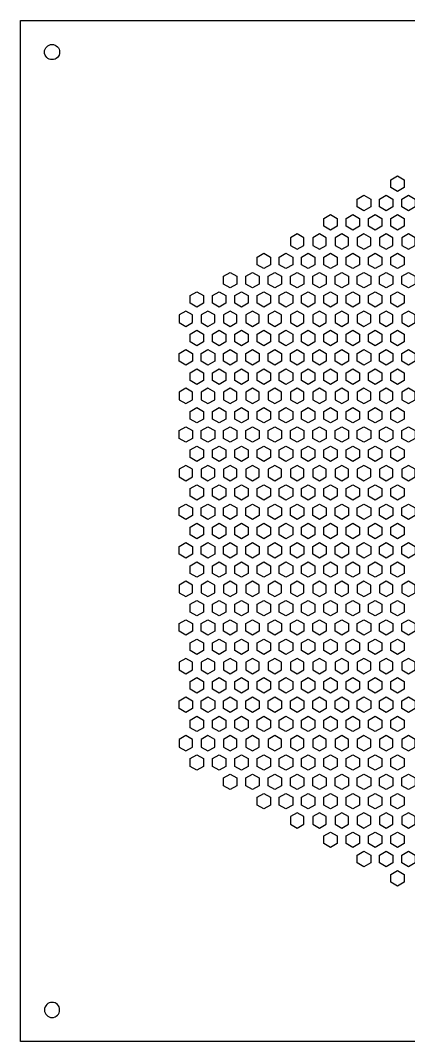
# Model space of a CAD drawing. Header units: millimetres. Extents: x -1305 to -1076, y 502 to 731.
# Drawn here: x -1305.2 to -1218.1, y 501.8 to 731 of the extents above; entities that cross this region are included whole.
import ezdxf

# ---------------------------------------------------------------- set-up
doc = ezdxf.new("R2010")
doc.units = ezdxf.units.MM
doc.layers.add('Lazercut', color=143, linetype='Continuous', lineweight=30, true_color=0x85abda)

msp = doc.modelspace()

# ---------------------------------------------------------------- linework, layer by layer
at = {"layer": 'Lazercut'}
for points in [[(-1305.23, 730.96), (-1076.07, 730.96), (-1076.07, 501.8), (-1305.23, 501.8)], [(-1219.15, 693.46), (-1220.65, 692.59), (-1222.15, 693.46), (-1222.15, 695.19), (-1220.65, 696.06), (-1219.15, 695.19)], [(-1226.65, 689.13), (-1228.15, 688.26), (-1229.65, 689.13), (-1229.65, 690.86), (-1228.15, 691.73), (-1226.65, 690.86)], [(-1221.65, 689.13), (-1223.15, 688.26), (-1224.65, 689.13), (-1224.65, 690.86), (-1223.15, 691.73), (-1221.65, 690.86)], [(-1216.65, 689.13), (-1218.15, 688.26), (-1219.65, 689.13), (-1219.65, 690.86), (-1218.15, 691.73), (-1216.65, 690.86)], [(-1234.15, 684.8), (-1235.65, 683.93), (-1237.15, 684.8), (-1237.15, 686.53), (-1235.65, 687.4), (-1234.15, 686.53)], [(-1229.15, 684.8), (-1230.65, 683.93), (-1232.15, 684.8), (-1232.15, 686.53), (-1230.65, 687.4), (-1229.15, 686.53)], [(-1224.15, 684.8), (-1225.65, 683.93), (-1227.15, 684.8), (-1227.15, 686.53), (-1225.65, 687.4), (-1224.15, 686.53)], [(-1219.15, 684.8), (-1220.65, 683.93), (-1222.15, 684.8), (-1222.15, 686.53), (-1220.65, 687.4), (-1219.15, 686.53)], [(-1241.65, 682.2), (-1243.15, 683.07), (-1244.65, 682.2), (-1244.65, 680.47), (-1243.15, 679.6), (-1241.65, 680.47)], [(-1236.65, 682.2), (-1238.15, 683.07), (-1239.65, 682.2), (-1239.65, 680.47), (-1238.15, 679.6), (-1236.65, 680.47)], [(-1231.65, 682.2), (-1233.15, 683.07), (-1234.65, 682.2), (-1234.65, 680.47), (-1233.15, 679.6), (-1231.65, 680.47)], [(-1226.65, 682.2), (-1228.15, 683.07), (-1229.65, 682.2), (-1229.65, 680.47), (-1228.15, 679.6), (-1226.65, 680.47)], [(-1221.65, 682.2), (-1223.15, 683.07), (-1224.65, 682.2), (-1224.65, 680.47), (-1223.15, 679.6), (-1221.65, 680.47)], [(-1216.65, 682.2), (-1218.15, 683.07), (-1219.65, 682.2), (-1219.65, 680.47), (-1218.15, 679.6), (-1216.65, 680.47)], [(-1249.15, 676.14), (-1250.65, 675.27), (-1252.15, 676.14), (-1252.15, 677.87), (-1250.65, 678.74), (-1249.15, 677.87)], [(-1244.15, 676.14), (-1245.65, 675.27), (-1247.15, 676.14), (-1247.15, 677.87), (-1245.65, 678.74), (-1244.15, 677.87)], [(-1239.15, 676.14), (-1240.65, 675.27), (-1242.15, 676.14), (-1242.15, 677.87), (-1240.65, 678.74), (-1239.15, 677.87)], [(-1234.15, 676.14), (-1235.65, 675.27), (-1237.15, 676.14), (-1237.15, 677.87), (-1235.65, 678.74), (-1234.15, 677.87)], [(-1229.15, 676.14), (-1230.65, 675.27), (-1232.15, 676.14), (-1232.15, 677.87), (-1230.65, 678.74), (-1229.15, 677.87)], [(-1224.15, 676.14), (-1225.65, 675.27), (-1227.15, 676.14), (-1227.15, 677.87), (-1225.65, 678.74), (-1224.15, 677.87)], [(-1219.15, 676.14), (-1220.65, 675.27), (-1222.15, 676.14), (-1222.15, 677.87), (-1220.65, 678.74), (-1219.15, 677.87)], [(-1256.65, 671.81), (-1258.15, 670.94), (-1259.65, 671.81), (-1259.65, 673.54), (-1258.15, 674.41), (-1256.65, 673.54)], [(-1251.65, 671.81), (-1253.15, 670.94), (-1254.65, 671.81), (-1254.65, 673.54), (-1253.15, 674.41), (-1251.65, 673.54)], [(-1246.65, 671.81), (-1248.15, 670.94), (-1249.65, 671.81), (-1249.65, 673.54), (-1248.15, 674.41), (-1246.65, 673.54)], [(-1241.65, 671.81), (-1243.15, 670.94), (-1244.65, 671.81), (-1244.65, 673.54), (-1243.15, 674.41), (-1241.65, 673.54)], [(-1236.65, 671.81), (-1238.15, 670.94), (-1239.65, 671.81), (-1239.65, 673.54), (-1238.15, 674.41), (-1236.65, 673.54)], [(-1231.65, 671.81), (-1233.15, 670.94), (-1234.65, 671.81), (-1234.65, 673.54), (-1233.15, 674.41), (-1231.65, 673.54)], [(-1226.65, 671.81), (-1228.15, 670.94), (-1229.65, 671.81), (-1229.65, 673.54), (-1228.15, 674.41), (-1226.65, 673.54)], [(-1221.65, 671.81), (-1223.15, 670.94), (-1224.65, 671.81), (-1224.65, 673.54), (-1223.15, 674.41), (-1221.65, 673.54)], [(-1216.65, 671.81), (-1218.15, 670.94), (-1219.65, 671.81), (-1219.65, 673.54), (-1218.15, 674.41), (-1216.65, 673.54)], [(-1264.15, 667.48), (-1265.65, 666.61), (-1267.15, 667.48), (-1267.15, 669.21), (-1265.65, 670.08), (-1264.15, 669.21)], [(-1259.15, 667.48), (-1260.65, 666.61), (-1262.15, 667.48), (-1262.15, 669.21), (-1260.65, 670.08), (-1259.15, 669.21)], [(-1254.15, 667.48), (-1255.65, 666.61), (-1257.15, 667.48), (-1257.15, 669.21), (-1255.65, 670.08), (-1254.15, 669.21)], [(-1249.15, 667.48), (-1250.65, 666.61), (-1252.15, 667.48), (-1252.15, 669.21), (-1250.65, 670.08), (-1249.15, 669.21)], [(-1244.15, 667.48), (-1245.65, 666.61), (-1247.15, 667.48), (-1247.15, 669.21), (-1245.65, 670.08), (-1244.15, 669.21)], [(-1239.15, 667.48), (-1240.65, 666.61), (-1242.15, 667.48), (-1242.15, 669.21), (-1240.65, 670.08), (-1239.15, 669.21)], [(-1234.15, 667.48), (-1235.65, 666.61), (-1237.15, 667.48), (-1237.15, 669.21), (-1235.65, 670.08), (-1234.15, 669.21)], [(-1229.15, 667.48), (-1230.65, 666.61), (-1232.15, 667.48), (-1232.15, 669.21), (-1230.65, 670.08), (-1229.15, 669.21)], [(-1224.15, 667.48), (-1225.65, 666.61), (-1227.15, 667.48), (-1227.15, 669.21), (-1225.65, 670.08), (-1224.15, 669.21)], [(-1219.15, 667.48), (-1220.65, 666.61), (-1222.15, 667.48), (-1222.15, 669.21), (-1220.65, 670.08), (-1219.15, 669.21)], [(-1266.65, 664.88), (-1268.15, 665.75), (-1269.65, 664.88), (-1269.65, 663.15), (-1268.15, 662.28), (-1266.65, 663.15)], [(-1261.65, 664.88), (-1263.15, 665.75), (-1264.65, 664.88), (-1264.65, 663.15), (-1263.15, 662.28), (-1261.65, 663.15)], [(-1256.65, 664.88), (-1258.15, 665.75), (-1259.65, 664.88), (-1259.65, 663.15), (-1258.15, 662.28), (-1256.65, 663.15)], [(-1251.65, 664.88), (-1253.15, 665.75), (-1254.65, 664.88), (-1254.65, 663.15), (-1253.15, 662.28), (-1251.65, 663.15)], [(-1246.65, 664.88), (-1248.15, 665.75), (-1249.65, 664.88), (-1249.65, 663.15), (-1248.15, 662.28), (-1246.65, 663.15)], [(-1241.65, 664.88), (-1243.15, 665.75), (-1244.65, 664.88), (-1244.65, 663.15), (-1243.15, 662.28), (-1241.65, 663.15)], [(-1236.65, 664.88), (-1238.15, 665.75), (-1239.65, 664.88), (-1239.65, 663.15), (-1238.15, 662.28), (-1236.65, 663.15)], [(-1231.65, 664.88), (-1233.15, 665.75), (-1234.65, 664.88), (-1234.65, 663.15), (-1233.15, 662.28), (-1231.65, 663.15)], [(-1226.65, 664.88), (-1228.15, 665.75), (-1229.65, 664.88), (-1229.65, 663.15), (-1228.15, 662.28), (-1226.65, 663.15)], [(-1221.65, 664.88), (-1223.15, 665.75), (-1224.65, 664.88), (-1224.65, 663.15), (-1223.15, 662.28), (-1221.65, 663.15)], [(-1216.65, 664.88), (-1218.15, 665.75), (-1219.65, 664.88), (-1219.65, 663.15), (-1218.15, 662.28), (-1216.65, 663.15)], [(-1264.15, 658.82), (-1265.65, 657.95), (-1267.15, 658.82), (-1267.15, 660.55), (-1265.65, 661.42), (-1264.15, 660.55)], [(-1259.15, 658.82), (-1260.65, 657.95), (-1262.15, 658.82), (-1262.15, 660.55), (-1260.65, 661.42), (-1259.15, 660.55)], [(-1254.15, 658.82), (-1255.65, 657.95), (-1257.15, 658.82), (-1257.15, 660.55), (-1255.65, 661.42), (-1254.15, 660.55)], [(-1249.15, 658.82), (-1250.65, 657.95), (-1252.15, 658.82), (-1252.15, 660.55), (-1250.65, 661.42), (-1249.15, 660.55)], [(-1244.15, 658.82), (-1245.65, 657.95), (-1247.15, 658.82), (-1247.15, 660.55), (-1245.65, 661.42), (-1244.15, 660.55)], [(-1239.15, 658.82), (-1240.65, 657.95), (-1242.15, 658.82), (-1242.15, 660.55), (-1240.65, 661.42), (-1239.15, 660.55)], [(-1234.15, 658.82), (-1235.65, 657.95), (-1237.15, 658.82), (-1237.15, 660.55), (-1235.65, 661.42), (-1234.15, 660.55)], [(-1229.15, 658.82), (-1230.65, 657.95), (-1232.15, 658.82), (-1232.15, 660.55), (-1230.65, 661.42), (-1229.15, 660.55)], [(-1224.15, 658.82), (-1225.65, 657.95), (-1227.15, 658.82), (-1227.15, 660.55), (-1225.65, 661.42), (-1224.15, 660.55)], [(-1219.15, 658.82), (-1220.65, 657.95), (-1222.15, 658.82), (-1222.15, 660.55), (-1220.65, 661.42), (-1219.15, 660.55)], [(-1266.65, 654.49), (-1268.15, 653.62), (-1269.65, 654.49), (-1269.65, 656.22), (-1268.15, 657.09), (-1266.65, 656.22)], [(-1261.65, 654.49), (-1263.15, 653.62), (-1264.65, 654.49), (-1264.65, 656.22), (-1263.15, 657.09), (-1261.65, 656.22)], [(-1256.65, 654.49), (-1258.15, 653.62), (-1259.65, 654.49), (-1259.65, 656.22), (-1258.15, 657.09), (-1256.65, 656.22)], [(-1251.65, 654.49), (-1253.15, 653.62), (-1254.65, 654.49), (-1254.65, 656.22), (-1253.15, 657.09), (-1251.65, 656.22)], [(-1246.65, 654.49), (-1248.15, 653.62), (-1249.65, 654.49), (-1249.65, 656.22), (-1248.15, 657.09), (-1246.65, 656.22)], [(-1241.65, 654.49), (-1243.15, 653.62), (-1244.65, 654.49), (-1244.65, 656.22), (-1243.15, 657.09), (-1241.65, 656.22)], [(-1236.65, 654.49), (-1238.15, 653.62), (-1239.65, 654.49), (-1239.65, 656.22), (-1238.15, 657.09), (-1236.65, 656.22)], [(-1231.65, 654.49), (-1233.15, 653.62), (-1234.65, 654.49), (-1234.65, 656.22), (-1233.15, 657.09), (-1231.65, 656.22)], [(-1226.65, 654.49), (-1228.15, 653.62), (-1229.65, 654.49), (-1229.65, 656.22), (-1228.15, 657.09), (-1226.65, 656.22)], [(-1221.65, 654.49), (-1223.15, 653.62), (-1224.65, 654.49), (-1224.65, 656.22), (-1223.15, 657.09), (-1221.65, 656.22)], [(-1216.65, 654.49), (-1218.15, 653.62), (-1219.65, 654.49), (-1219.65, 656.22), (-1218.15, 657.09), (-1216.65, 656.22)], [(-1264.15, 650.16), (-1265.65, 649.29), (-1267.15, 650.16), (-1267.15, 651.89), (-1265.65, 652.76), (-1264.15, 651.89)], [(-1259.15, 650.16), (-1260.65, 649.29), (-1262.15, 650.16), (-1262.15, 651.89), (-1260.65, 652.76), (-1259.15, 651.89)], [(-1254.15, 650.16), (-1255.65, 649.29), (-1257.15, 650.16), (-1257.15, 651.89), (-1255.65, 652.76), (-1254.15, 651.89)], [(-1249.15, 650.16), (-1250.65, 649.29), (-1252.15, 650.16), (-1252.15, 651.89), (-1250.65, 652.76), (-1249.15, 651.89)], [(-1244.15, 650.16), (-1245.65, 649.29), (-1247.15, 650.16), (-1247.15, 651.89), (-1245.65, 652.76), (-1244.15, 651.89)], [(-1239.15, 650.16), (-1240.65, 649.29), (-1242.15, 650.16), (-1242.15, 651.89), (-1240.65, 652.76), (-1239.15, 651.89)], [(-1234.15, 650.16), (-1235.65, 649.29), (-1237.15, 650.16), (-1237.15, 651.89), (-1235.65, 652.76), (-1234.15, 651.89)], [(-1229.15, 650.16), (-1230.65, 649.29), (-1232.15, 650.16), (-1232.15, 651.89), (-1230.65, 652.76), (-1229.15, 651.89)], [(-1224.15, 650.16), (-1225.65, 649.29), (-1227.15, 650.16), (-1227.15, 651.89), (-1225.65, 652.76), (-1224.15, 651.89)], [(-1219.15, 650.16), (-1220.65, 649.29), (-1222.15, 650.16), (-1222.15, 651.89), (-1220.65, 652.76), (-1219.15, 651.89)], [(-1266.65, 647.56), (-1268.15, 648.42), (-1269.65, 647.56), (-1269.65, 645.83), (-1268.15, 644.96), (-1266.65, 645.83)], [(-1261.65, 647.56), (-1263.15, 648.42), (-1264.65, 647.56), (-1264.65, 645.83), (-1263.15, 644.96), (-1261.65, 645.83)], [(-1256.65, 647.56), (-1258.15, 648.42), (-1259.65, 647.56), (-1259.65, 645.83), (-1258.15, 644.96), (-1256.65, 645.83)], [(-1251.65, 647.56), (-1253.15, 648.42), (-1254.65, 647.56), (-1254.65, 645.83), (-1253.15, 644.96), (-1251.65, 645.83)], [(-1246.65, 647.56), (-1248.15, 648.42), (-1249.65, 647.56), (-1249.65, 645.83), (-1248.15, 644.96), (-1246.65, 645.83)], [(-1241.65, 647.56), (-1243.15, 648.42), (-1244.65, 647.56), (-1244.65, 645.83), (-1243.15, 644.96), (-1241.65, 645.83)], [(-1236.65, 647.56), (-1238.15, 648.42), (-1239.65, 647.56), (-1239.65, 645.83), (-1238.15, 644.96), (-1236.65, 645.83)], [(-1231.65, 647.56), (-1233.15, 648.42), (-1234.65, 647.56), (-1234.65, 645.83), (-1233.15, 644.96), (-1231.65, 645.83)], [(-1226.65, 647.56), (-1228.15, 648.42), (-1229.65, 647.56), (-1229.65, 645.83), (-1228.15, 644.96), (-1226.65, 645.83)], [(-1221.65, 647.56), (-1223.15, 648.42), (-1224.65, 647.56), (-1224.65, 645.83), (-1223.15, 644.96), (-1221.65, 645.83)], [(-1216.65, 647.56), (-1218.15, 648.42), (-1219.65, 647.56), (-1219.65, 645.83), (-1218.15, 644.96), (-1216.65, 645.83)], [(-1264.15, 641.5), (-1265.65, 640.63), (-1267.15, 641.5), (-1267.15, 643.23), (-1265.65, 644.09), (-1264.15, 643.23)], [(-1259.15, 641.5), (-1260.65, 640.63), (-1262.15, 641.5), (-1262.15, 643.23), (-1260.65, 644.09), (-1259.15, 643.23)], [(-1254.15, 641.5), (-1255.65, 640.63), (-1257.15, 641.5), (-1257.15, 643.23), (-1255.65, 644.09), (-1254.15, 643.23)], [(-1249.15, 641.5), (-1250.65, 640.63), (-1252.15, 641.5), (-1252.15, 643.23), (-1250.65, 644.09), (-1249.15, 643.23)], [(-1244.15, 641.5), (-1245.65, 640.63), (-1247.15, 641.5), (-1247.15, 643.23), (-1245.65, 644.09), (-1244.15, 643.23)], [(-1239.15, 641.5), (-1240.65, 640.63), (-1242.15, 641.5), (-1242.15, 643.23), (-1240.65, 644.09), (-1239.15, 643.23)], [(-1234.15, 641.5), (-1235.65, 640.63), (-1237.15, 641.5), (-1237.15, 643.23), (-1235.65, 644.09), (-1234.15, 643.23)], [(-1229.15, 641.5), (-1230.65, 640.63), (-1232.15, 641.5), (-1232.15, 643.23), (-1230.65, 644.09), (-1229.15, 643.23)], [(-1224.15, 641.5), (-1225.65, 640.63), (-1227.15, 641.5), (-1227.15, 643.23), (-1225.65, 644.09), (-1224.15, 643.23)], [(-1219.15, 641.5), (-1220.65, 640.63), (-1222.15, 641.5), (-1222.15, 643.23), (-1220.65, 644.09), (-1219.15, 643.23)], [(-1266.65, 637.17), (-1268.15, 636.3), (-1269.65, 637.17), (-1269.65, 638.9), (-1268.15, 639.76), (-1266.65, 638.9)], [(-1261.65, 637.17), (-1263.15, 636.3), (-1264.65, 637.17), (-1264.65, 638.9), (-1263.15, 639.76), (-1261.65, 638.9)], [(-1256.65, 637.17), (-1258.15, 636.3), (-1259.65, 637.17), (-1259.65, 638.9), (-1258.15, 639.76), (-1256.65, 638.9)], [(-1251.65, 637.17), (-1253.15, 636.3), (-1254.65, 637.17), (-1254.65, 638.9), (-1253.15, 639.76), (-1251.65, 638.9)], [(-1246.65, 637.17), (-1248.15, 636.3), (-1249.65, 637.17), (-1249.65, 638.9), (-1248.15, 639.76), (-1246.65, 638.9)], [(-1241.65, 637.17), (-1243.15, 636.3), (-1244.65, 637.17), (-1244.65, 638.9), (-1243.15, 639.76), (-1241.65, 638.9)], [(-1236.65, 637.17), (-1238.15, 636.3), (-1239.65, 637.17), (-1239.65, 638.9), (-1238.15, 639.76), (-1236.65, 638.9)], [(-1231.65, 637.17), (-1233.15, 636.3), (-1234.65, 637.17), (-1234.65, 638.9), (-1233.15, 639.76), (-1231.65, 638.9)], [(-1226.65, 637.17), (-1228.15, 636.3), (-1229.65, 637.17), (-1229.65, 638.9), (-1228.15, 639.76), (-1226.65, 638.9)], [(-1221.65, 637.17), (-1223.15, 636.3), (-1224.65, 637.17), (-1224.65, 638.9), (-1223.15, 639.76), (-1221.65, 638.9)], [(-1216.65, 637.17), (-1218.15, 636.3), (-1219.65, 637.17), (-1219.65, 638.9), (-1218.15, 639.76), (-1216.65, 638.9)], [(-1264.15, 632.84), (-1265.65, 631.97), (-1267.15, 632.84), (-1267.15, 634.57), (-1265.65, 635.43), (-1264.15, 634.57)], [(-1259.15, 632.84), (-1260.65, 631.97), (-1262.15, 632.84), (-1262.15, 634.57), (-1260.65, 635.43), (-1259.15, 634.57)], [(-1254.15, 632.84), (-1255.65, 631.97), (-1257.15, 632.84), (-1257.15, 634.57), (-1255.65, 635.43), (-1254.15, 634.57)], [(-1249.15, 632.84), (-1250.65, 631.97), (-1252.15, 632.84), (-1252.15, 634.57), (-1250.65, 635.43), (-1249.15, 634.57)], [(-1244.15, 632.84), (-1245.65, 631.97), (-1247.15, 632.84), (-1247.15, 634.57), (-1245.65, 635.43), (-1244.15, 634.57)], [(-1239.15, 632.84), (-1240.65, 631.97), (-1242.15, 632.84), (-1242.15, 634.57), (-1240.65, 635.43), (-1239.15, 634.57)], [(-1234.15, 632.84), (-1235.65, 631.97), (-1237.15, 632.84), (-1237.15, 634.57), (-1235.65, 635.43), (-1234.15, 634.57)], [(-1229.15, 632.84), (-1230.65, 631.97), (-1232.15, 632.84), (-1232.15, 634.57), (-1230.65, 635.43), (-1229.15, 634.57)], [(-1224.15, 632.84), (-1225.65, 631.97), (-1227.15, 632.84), (-1227.15, 634.57), (-1225.65, 635.43), (-1224.15, 634.57)], [(-1219.15, 632.84), (-1220.65, 631.97), (-1222.15, 632.84), (-1222.15, 634.57), (-1220.65, 635.43), (-1219.15, 634.57)], [(-1266.65, 630.24), (-1268.15, 631.1), (-1269.65, 630.24), (-1269.65, 628.51), (-1268.15, 627.64), (-1266.65, 628.51)], [(-1261.65, 630.24), (-1263.15, 631.1), (-1264.65, 630.24), (-1264.65, 628.51), (-1263.15, 627.64), (-1261.65, 628.51)], [(-1256.65, 630.24), (-1258.15, 631.1), (-1259.65, 630.24), (-1259.65, 628.51), (-1258.15, 627.64), (-1256.65, 628.51)], [(-1251.65, 630.24), (-1253.15, 631.1), (-1254.65, 630.24), (-1254.65, 628.51), (-1253.15, 627.64), (-1251.65, 628.51)], [(-1246.65, 630.24), (-1248.15, 631.1), (-1249.65, 630.24), (-1249.65, 628.51), (-1248.15, 627.64), (-1246.65, 628.51)], [(-1241.65, 630.24), (-1243.15, 631.1), (-1244.65, 630.24), (-1244.65, 628.51), (-1243.15, 627.64), (-1241.65, 628.51)], [(-1236.65, 630.24), (-1238.15, 631.1), (-1239.65, 630.24), (-1239.65, 628.51), (-1238.15, 627.64), (-1236.65, 628.51)], [(-1231.65, 630.24), (-1233.15, 631.1), (-1234.65, 630.24), (-1234.65, 628.51), (-1233.15, 627.64), (-1231.65, 628.51)], [(-1226.65, 630.24), (-1228.15, 631.1), (-1229.65, 630.24), (-1229.65, 628.51), (-1228.15, 627.64), (-1226.65, 628.51)], [(-1221.65, 630.24), (-1223.15, 631.1), (-1224.65, 630.24), (-1224.65, 628.51), (-1223.15, 627.64), (-1221.65, 628.51)], [(-1216.65, 630.24), (-1218.15, 631.1), (-1219.65, 630.24), (-1219.65, 628.51), (-1218.15, 627.64), (-1216.65, 628.51)], [(-1264.15, 624.18), (-1265.65, 623.31), (-1267.15, 624.18), (-1267.15, 625.91), (-1265.65, 626.77), (-1264.15, 625.91)], [(-1259.15, 624.18), (-1260.65, 623.31), (-1262.15, 624.18), (-1262.15, 625.91), (-1260.65, 626.77), (-1259.15, 625.91)], [(-1254.15, 624.18), (-1255.65, 623.31), (-1257.15, 624.18), (-1257.15, 625.91), (-1255.65, 626.77), (-1254.15, 625.91)], [(-1249.15, 624.18), (-1250.65, 623.31), (-1252.15, 624.18), (-1252.15, 625.91), (-1250.65, 626.77), (-1249.15, 625.91)], [(-1244.15, 624.18), (-1245.65, 623.31), (-1247.15, 624.18), (-1247.15, 625.91), (-1245.65, 626.77), (-1244.15, 625.91)], [(-1239.15, 624.18), (-1240.65, 623.31), (-1242.15, 624.18), (-1242.15, 625.91), (-1240.65, 626.77), (-1239.15, 625.91)], [(-1234.15, 624.18), (-1235.65, 623.31), (-1237.15, 624.18), (-1237.15, 625.91), (-1235.65, 626.77), (-1234.15, 625.91)], [(-1229.15, 624.18), (-1230.65, 623.31), (-1232.15, 624.18), (-1232.15, 625.91), (-1230.65, 626.77), (-1229.15, 625.91)], [(-1224.15, 624.18), (-1225.65, 623.31), (-1227.15, 624.18), (-1227.15, 625.91), (-1225.65, 626.77), (-1224.15, 625.91)], [(-1219.15, 624.18), (-1220.65, 623.31), (-1222.15, 624.18), (-1222.15, 625.91), (-1220.65, 626.77), (-1219.15, 625.91)], [(-1266.65, 619.85), (-1268.15, 618.98), (-1269.65, 619.85), (-1269.65, 621.58), (-1268.15, 622.44), (-1266.65, 621.58)], [(-1261.65, 619.85), (-1263.15, 618.98), (-1264.65, 619.85), (-1264.65, 621.58), (-1263.15, 622.44), (-1261.65, 621.58)], [(-1256.65, 619.85), (-1258.15, 618.98), (-1259.65, 619.85), (-1259.65, 621.58), (-1258.15, 622.44), (-1256.65, 621.58)], [(-1251.65, 619.85), (-1253.15, 618.98), (-1254.65, 619.85), (-1254.65, 621.58), (-1253.15, 622.44), (-1251.65, 621.58)], [(-1246.65, 619.85), (-1248.15, 618.98), (-1249.65, 619.85), (-1249.65, 621.58), (-1248.15, 622.44), (-1246.65, 621.58)], [(-1241.65, 619.85), (-1243.15, 618.98), (-1244.65, 619.85), (-1244.65, 621.58), (-1243.15, 622.44), (-1241.65, 621.58)], [(-1236.65, 619.85), (-1238.15, 618.98), (-1239.65, 619.85), (-1239.65, 621.58), (-1238.15, 622.44), (-1236.65, 621.58)], [(-1231.65, 619.85), (-1233.15, 618.98), (-1234.65, 619.85), (-1234.65, 621.58), (-1233.15, 622.44), (-1231.65, 621.58)], [(-1226.65, 619.85), (-1228.15, 618.98), (-1229.65, 619.85), (-1229.65, 621.58), (-1228.15, 622.44), (-1226.65, 621.58)], [(-1221.65, 619.85), (-1223.15, 618.98), (-1224.65, 619.85), (-1224.65, 621.58), (-1223.15, 622.44), (-1221.65, 621.58)], [(-1216.65, 619.85), (-1218.15, 618.98), (-1219.65, 619.85), (-1219.65, 621.58), (-1218.15, 622.44), (-1216.65, 621.58)], [(-1264.15, 615.52), (-1265.65, 614.65), (-1267.15, 615.52), (-1267.15, 617.25), (-1265.65, 618.11), (-1264.15, 617.25)], [(-1264.15, 615.52), (-1265.65, 614.65), (-1267.15, 615.52), (-1267.15, 617.25), (-1265.65, 618.11), (-1264.15, 617.25)], [(-1259.15, 615.52), (-1260.65, 614.65), (-1262.15, 615.52), (-1262.15, 617.25), (-1260.65, 618.11), (-1259.15, 617.25)], [(-1259.15, 615.52), (-1260.65, 614.65), (-1262.15, 615.52), (-1262.15, 617.25), (-1260.65, 618.11), (-1259.15, 617.25)], [(-1254.15, 615.52), (-1255.65, 614.65), (-1257.15, 615.52), (-1257.15, 617.25), (-1255.65, 618.11), (-1254.15, 617.25)], [(-1254.15, 615.52), (-1255.65, 614.65), (-1257.15, 615.52), (-1257.15, 617.25), (-1255.65, 618.11), (-1254.15, 617.25)], [(-1249.15, 615.52), (-1250.65, 614.65), (-1252.15, 615.52), (-1252.15, 617.25), (-1250.65, 618.11), (-1249.15, 617.25)], [(-1249.15, 615.52), (-1250.65, 614.65), (-1252.15, 615.52), (-1252.15, 617.25), (-1250.65, 618.11), (-1249.15, 617.25)], [(-1244.15, 615.52), (-1245.65, 614.65), (-1247.15, 615.52), (-1247.15, 617.25), (-1245.65, 618.11), (-1244.15, 617.25)], [(-1244.15, 615.52), (-1245.65, 614.65), (-1247.15, 615.52), (-1247.15, 617.25), (-1245.65, 618.11), (-1244.15, 617.25)], [(-1239.15, 615.52), (-1240.65, 614.65), (-1242.15, 615.52), (-1242.15, 617.25), (-1240.65, 618.11), (-1239.15, 617.25)], [(-1239.15, 615.52), (-1240.65, 614.65), (-1242.15, 615.52), (-1242.15, 617.25), (-1240.65, 618.11), (-1239.15, 617.25)], [(-1234.15, 615.52), (-1235.65, 614.65), (-1237.15, 615.52), (-1237.15, 617.25), (-1235.65, 618.11), (-1234.15, 617.25)], [(-1234.15, 615.52), (-1235.65, 614.65), (-1237.15, 615.52), (-1237.15, 617.25), (-1235.65, 618.11), (-1234.15, 617.25)], [(-1229.15, 615.52), (-1230.65, 614.65), (-1232.15, 615.52), (-1232.15, 617.25), (-1230.65, 618.11), (-1229.15, 617.25)], [(-1229.15, 615.52), (-1230.65, 614.65), (-1232.15, 615.52), (-1232.15, 617.25), (-1230.65, 618.11), (-1229.15, 617.25)], [(-1224.15, 615.52), (-1225.65, 614.65), (-1227.15, 615.52), (-1227.15, 617.25), (-1225.65, 618.11), (-1224.15, 617.25)], [(-1224.15, 615.52), (-1225.65, 614.65), (-1227.15, 615.52), (-1227.15, 617.25), (-1225.65, 618.11), (-1224.15, 617.25)], [(-1219.15, 615.52), (-1220.65, 614.65), (-1222.15, 615.52), (-1222.15, 617.25), (-1220.65, 618.11), (-1219.15, 617.25)], [(-1219.15, 615.52), (-1220.65, 614.65), (-1222.15, 615.52), (-1222.15, 617.25), (-1220.65, 618.11), (-1219.15, 617.25)], [(-1266.65, 611.19), (-1268.15, 610.32), (-1269.65, 611.19), (-1269.65, 612.92), (-1268.15, 613.78), (-1266.65, 612.92)], [(-1261.65, 611.19), (-1263.15, 610.32), (-1264.65, 611.19), (-1264.65, 612.92), (-1263.15, 613.78), (-1261.65, 612.92)], [(-1256.65, 611.19), (-1258.15, 610.32), (-1259.65, 611.19), (-1259.65, 612.92), (-1258.15, 613.78), (-1256.65, 612.92)], [(-1251.65, 611.19), (-1253.15, 610.32), (-1254.65, 611.19), (-1254.65, 612.92), (-1253.15, 613.78), (-1251.65, 612.92)], [(-1246.65, 611.19), (-1248.15, 610.32), (-1249.65, 611.19), (-1249.65, 612.92), (-1248.15, 613.78), (-1246.65, 612.92)], [(-1241.65, 611.19), (-1243.15, 610.32), (-1244.65, 611.19), (-1244.65, 612.92), (-1243.15, 613.78), (-1241.65, 612.92)], [(-1236.65, 611.19), (-1238.15, 610.32), (-1239.65, 611.19), (-1239.65, 612.92), (-1238.15, 613.78), (-1236.65, 612.92)], [(-1231.65, 611.19), (-1233.15, 610.32), (-1234.65, 611.19), (-1234.65, 612.92), (-1233.15, 613.78), (-1231.65, 612.92)], [(-1226.65, 611.19), (-1228.15, 610.32), (-1229.65, 611.19), (-1229.65, 612.92), (-1228.15, 613.78), (-1226.65, 612.92)], [(-1221.65, 611.19), (-1223.15, 610.32), (-1224.65, 611.19), (-1224.65, 612.92), (-1223.15, 613.78), (-1221.65, 612.92)], [(-1216.65, 611.19), (-1218.15, 610.32), (-1219.65, 611.19), (-1219.65, 612.92), (-1218.15, 613.78), (-1216.65, 612.92)], [(-1264.15, 606.86), (-1265.65, 605.99), (-1267.15, 606.86), (-1267.15, 608.59), (-1265.65, 609.45), (-1264.15, 608.59)], [(-1259.15, 606.86), (-1260.65, 605.99), (-1262.15, 606.86), (-1262.15, 608.59), (-1260.65, 609.45), (-1259.15, 608.59)], [(-1254.15, 606.86), (-1255.65, 605.99), (-1257.15, 606.86), (-1257.15, 608.59), (-1255.65, 609.45), (-1254.15, 608.59)], [(-1249.15, 606.86), (-1250.65, 605.99), (-1252.15, 606.86), (-1252.15, 608.59), (-1250.65, 609.45), (-1249.15, 608.59)], [(-1244.15, 606.86), (-1245.65, 605.99), (-1247.15, 606.86), (-1247.15, 608.59), (-1245.65, 609.45), (-1244.15, 608.59)], [(-1239.15, 606.86), (-1240.65, 605.99), (-1242.15, 606.86), (-1242.15, 608.59), (-1240.65, 609.45), (-1239.15, 608.59)], [(-1234.15, 606.86), (-1235.65, 605.99), (-1237.15, 606.86), (-1237.15, 608.59), (-1235.65, 609.45), (-1234.15, 608.59)], [(-1229.15, 606.86), (-1230.65, 605.99), (-1232.15, 606.86), (-1232.15, 608.59), (-1230.65, 609.45), (-1229.15, 608.59)], [(-1224.15, 606.86), (-1225.65, 605.99), (-1227.15, 606.86), (-1227.15, 608.59), (-1225.65, 609.45), (-1224.15, 608.59)], [(-1219.15, 606.86), (-1220.65, 605.99), (-1222.15, 606.86), (-1222.15, 608.59), (-1220.65, 609.45), (-1219.15, 608.59)], [(-1266.65, 604.26), (-1268.15, 605.12), (-1269.65, 604.26), (-1269.65, 602.53), (-1268.15, 601.66), (-1266.65, 602.53)], [(-1261.65, 604.26), (-1263.15, 605.12), (-1264.65, 604.26), (-1264.65, 602.53), (-1263.15, 601.66), (-1261.65, 602.53)], [(-1256.65, 604.26), (-1258.15, 605.12), (-1259.65, 604.26), (-1259.65, 602.53), (-1258.15, 601.66), (-1256.65, 602.53)], [(-1251.65, 604.26), (-1253.15, 605.12), (-1254.65, 604.26), (-1254.65, 602.53), (-1253.15, 601.66), (-1251.65, 602.53)], [(-1246.65, 604.26), (-1248.15, 605.12), (-1249.65, 604.26), (-1249.65, 602.53), (-1248.15, 601.66), (-1246.65, 602.53)], [(-1241.65, 604.26), (-1243.15, 605.12), (-1244.65, 604.26), (-1244.65, 602.53), (-1243.15, 601.66), (-1241.65, 602.53)], [(-1236.65, 604.26), (-1238.15, 605.12), (-1239.65, 604.26), (-1239.65, 602.53), (-1238.15, 601.66), (-1236.65, 602.53)], [(-1231.65, 604.26), (-1233.15, 605.12), (-1234.65, 604.26), (-1234.65, 602.53), (-1233.15, 601.66), (-1231.65, 602.53)], [(-1226.65, 604.26), (-1228.15, 605.12), (-1229.65, 604.26), (-1229.65, 602.53), (-1228.15, 601.66), (-1226.65, 602.53)], [(-1221.65, 604.26), (-1223.15, 605.12), (-1224.65, 604.26), (-1224.65, 602.53), (-1223.15, 601.66), (-1221.65, 602.53)], [(-1216.65, 604.26), (-1218.15, 605.12), (-1219.65, 604.26), (-1219.65, 602.53), (-1218.15, 601.66), (-1216.65, 602.53)], [(-1264.15, 598.2), (-1265.65, 597.33), (-1267.15, 598.2), (-1267.15, 599.93), (-1265.65, 600.79), (-1264.15, 599.93)], [(-1259.15, 598.2), (-1260.65, 597.33), (-1262.15, 598.2), (-1262.15, 599.93), (-1260.65, 600.79), (-1259.15, 599.93)], [(-1254.15, 598.2), (-1255.65, 597.33), (-1257.15, 598.2), (-1257.15, 599.93), (-1255.65, 600.79), (-1254.15, 599.93)], [(-1249.15, 598.2), (-1250.65, 597.33), (-1252.15, 598.2), (-1252.15, 599.93), (-1250.65, 600.79), (-1249.15, 599.93)], [(-1244.15, 598.2), (-1245.65, 597.33), (-1247.15, 598.2), (-1247.15, 599.93), (-1245.65, 600.79), (-1244.15, 599.93)], [(-1239.15, 598.2), (-1240.65, 597.33), (-1242.15, 598.2), (-1242.15, 599.93), (-1240.65, 600.79), (-1239.15, 599.93)], [(-1234.15, 598.2), (-1235.65, 597.33), (-1237.15, 598.2), (-1237.15, 599.93), (-1235.65, 600.79), (-1234.15, 599.93)], [(-1229.15, 598.2), (-1230.65, 597.33), (-1232.15, 598.2), (-1232.15, 599.93), (-1230.65, 600.79), (-1229.15, 599.93)], [(-1224.15, 598.2), (-1225.65, 597.33), (-1227.15, 598.2), (-1227.15, 599.93), (-1225.65, 600.79), (-1224.15, 599.93)], [(-1219.15, 598.2), (-1220.65, 597.33), (-1222.15, 598.2), (-1222.15, 599.93), (-1220.65, 600.79), (-1219.15, 599.93)], [(-1266.65, 593.87), (-1268.15, 593), (-1269.65, 593.87), (-1269.65, 595.6), (-1268.15, 596.46), (-1266.65, 595.6)], [(-1261.65, 593.87), (-1263.15, 593), (-1264.65, 593.87), (-1264.65, 595.6), (-1263.15, 596.46), (-1261.65, 595.6)], [(-1256.65, 593.87), (-1258.15, 593), (-1259.65, 593.87), (-1259.65, 595.6), (-1258.15, 596.46), (-1256.65, 595.6)], [(-1251.65, 593.87), (-1253.15, 593), (-1254.65, 593.87), (-1254.65, 595.6), (-1253.15, 596.46), (-1251.65, 595.6)], [(-1246.65, 593.87), (-1248.15, 593), (-1249.65, 593.87), (-1249.65, 595.6), (-1248.15, 596.46), (-1246.65, 595.6)], [(-1241.65, 593.87), (-1243.15, 593), (-1244.65, 593.87), (-1244.65, 595.6), (-1243.15, 596.46), (-1241.65, 595.6)], [(-1236.65, 593.87), (-1238.15, 593), (-1239.65, 593.87), (-1239.65, 595.6), (-1238.15, 596.46), (-1236.65, 595.6)], [(-1231.65, 593.87), (-1233.15, 593), (-1234.65, 593.87), (-1234.65, 595.6), (-1233.15, 596.46), (-1231.65, 595.6)], [(-1226.65, 593.87), (-1228.15, 593), (-1229.65, 593.87), (-1229.65, 595.6), (-1228.15, 596.46), (-1226.65, 595.6)], [(-1221.65, 593.87), (-1223.15, 593), (-1224.65, 593.87), (-1224.65, 595.6), (-1223.15, 596.46), (-1221.65, 595.6)], [(-1216.65, 593.87), (-1218.15, 593), (-1219.65, 593.87), (-1219.65, 595.6), (-1218.15, 596.46), (-1216.65, 595.6)], [(-1264.15, 589.54), (-1265.65, 588.67), (-1267.15, 589.54), (-1267.15, 591.27), (-1265.65, 592.13), (-1264.15, 591.27)], [(-1259.15, 589.54), (-1260.65, 588.67), (-1262.15, 589.54), (-1262.15, 591.27), (-1260.65, 592.13), (-1259.15, 591.27)], [(-1254.15, 589.54), (-1255.65, 588.67), (-1257.15, 589.54), (-1257.15, 591.27), (-1255.65, 592.13), (-1254.15, 591.27)], [(-1249.15, 589.54), (-1250.65, 588.67), (-1252.15, 589.54), (-1252.15, 591.27), (-1250.65, 592.13), (-1249.15, 591.27)], [(-1244.15, 589.54), (-1245.65, 588.67), (-1247.15, 589.54), (-1247.15, 591.27), (-1245.65, 592.13), (-1244.15, 591.27)], [(-1239.15, 589.54), (-1240.65, 588.67), (-1242.15, 589.54), (-1242.15, 591.27), (-1240.65, 592.13), (-1239.15, 591.27)], [(-1234.15, 589.54), (-1235.65, 588.67), (-1237.15, 589.54), (-1237.15, 591.27), (-1235.65, 592.13), (-1234.15, 591.27)], [(-1229.15, 589.54), (-1230.65, 588.67), (-1232.15, 589.54), (-1232.15, 591.27), (-1230.65, 592.13), (-1229.15, 591.27)], [(-1224.15, 589.54), (-1225.65, 588.67), (-1227.15, 589.54), (-1227.15, 591.27), (-1225.65, 592.13), (-1224.15, 591.27)], [(-1219.15, 589.54), (-1220.65, 588.67), (-1222.15, 589.54), (-1222.15, 591.27), (-1220.65, 592.13), (-1219.15, 591.27)], [(-1266.65, 586.94), (-1268.15, 587.8), (-1269.65, 586.94), (-1269.65, 585.21), (-1268.15, 584.34), (-1266.65, 585.21)], [(-1261.65, 586.94), (-1263.15, 587.8), (-1264.65, 586.94), (-1264.65, 585.21), (-1263.15, 584.34), (-1261.65, 585.21)], [(-1256.65, 586.94), (-1258.15, 587.8), (-1259.65, 586.94), (-1259.65, 585.21), (-1258.15, 584.34), (-1256.65, 585.21)], [(-1251.65, 586.94), (-1253.15, 587.8), (-1254.65, 586.94), (-1254.65, 585.21), (-1253.15, 584.34), (-1251.65, 585.21)], [(-1246.65, 586.94), (-1248.15, 587.8), (-1249.65, 586.94), (-1249.65, 585.21), (-1248.15, 584.34), (-1246.65, 585.21)], [(-1241.65, 586.94), (-1243.15, 587.8), (-1244.65, 586.94), (-1244.65, 585.21), (-1243.15, 584.34), (-1241.65, 585.21)], [(-1236.65, 586.94), (-1238.15, 587.8), (-1239.65, 586.94), (-1239.65, 585.21), (-1238.15, 584.34), (-1236.65, 585.21)], [(-1231.65, 586.94), (-1233.15, 587.8), (-1234.65, 586.94), (-1234.65, 585.21), (-1233.15, 584.34), (-1231.65, 585.21)], [(-1226.65, 586.94), (-1228.15, 587.8), (-1229.65, 586.94), (-1229.65, 585.21), (-1228.15, 584.34), (-1226.65, 585.21)], [(-1221.65, 586.94), (-1223.15, 587.8), (-1224.65, 586.94), (-1224.65, 585.21), (-1223.15, 584.34), (-1221.65, 585.21)], [(-1216.65, 586.94), (-1218.15, 587.8), (-1219.65, 586.94), (-1219.65, 585.21), (-1218.15, 584.34), (-1216.65, 585.21)], [(-1264.15, 580.87), (-1265.65, 580.01), (-1267.15, 580.87), (-1267.15, 582.61), (-1265.65, 583.47), (-1264.15, 582.61)], [(-1259.15, 580.87), (-1260.65, 580.01), (-1262.15, 580.87), (-1262.15, 582.61), (-1260.65, 583.47), (-1259.15, 582.61)], [(-1254.15, 580.87), (-1255.65, 580.01), (-1257.15, 580.87), (-1257.15, 582.61), (-1255.65, 583.47), (-1254.15, 582.61)], [(-1249.15, 580.87), (-1250.65, 580.01), (-1252.15, 580.87), (-1252.15, 582.61), (-1250.65, 583.47), (-1249.15, 582.61)], [(-1244.15, 580.87), (-1245.65, 580.01), (-1247.15, 580.87), (-1247.15, 582.61), (-1245.65, 583.47), (-1244.15, 582.61)], [(-1239.15, 580.87), (-1240.65, 580.01), (-1242.15, 580.87), (-1242.15, 582.61), (-1240.65, 583.47), (-1239.15, 582.61)], [(-1234.15, 580.87), (-1235.65, 580.01), (-1237.15, 580.87), (-1237.15, 582.61), (-1235.65, 583.47), (-1234.15, 582.61)], [(-1229.15, 580.87), (-1230.65, 580.01), (-1232.15, 580.87), (-1232.15, 582.61), (-1230.65, 583.47), (-1229.15, 582.61)], [(-1224.15, 580.87), (-1225.65, 580.01), (-1227.15, 580.87), (-1227.15, 582.61), (-1225.65, 583.47), (-1224.15, 582.61)], [(-1219.15, 580.87), (-1220.65, 580.01), (-1222.15, 580.87), (-1222.15, 582.61), (-1220.65, 583.47), (-1219.15, 582.61)], [(-1266.65, 576.54), (-1268.15, 575.68), (-1269.65, 576.54), (-1269.65, 578.28), (-1268.15, 579.14), (-1266.65, 578.28)], [(-1261.65, 576.54), (-1263.15, 575.68), (-1264.65, 576.54), (-1264.65, 578.28), (-1263.15, 579.14), (-1261.65, 578.28)], [(-1256.65, 576.54), (-1258.15, 575.68), (-1259.65, 576.54), (-1259.65, 578.28), (-1258.15, 579.14), (-1256.65, 578.28)], [(-1251.65, 576.54), (-1253.15, 575.68), (-1254.65, 576.54), (-1254.65, 578.28), (-1253.15, 579.14), (-1251.65, 578.28)], [(-1246.65, 576.54), (-1248.15, 575.68), (-1249.65, 576.54), (-1249.65, 578.28), (-1248.15, 579.14), (-1246.65, 578.28)], [(-1241.65, 576.54), (-1243.15, 575.68), (-1244.65, 576.54), (-1244.65, 578.28), (-1243.15, 579.14), (-1241.65, 578.28)], [(-1236.65, 576.54), (-1238.15, 575.68), (-1239.65, 576.54), (-1239.65, 578.28), (-1238.15, 579.14), (-1236.65, 578.28)], [(-1231.65, 576.54), (-1233.15, 575.68), (-1234.65, 576.54), (-1234.65, 578.28), (-1233.15, 579.14), (-1231.65, 578.28)], [(-1226.65, 576.54), (-1228.15, 575.68), (-1229.65, 576.54), (-1229.65, 578.28), (-1228.15, 579.14), (-1226.65, 578.28)], [(-1221.65, 576.54), (-1223.15, 575.68), (-1224.65, 576.54), (-1224.65, 578.28), (-1223.15, 579.14), (-1221.65, 578.28)], [(-1216.65, 576.54), (-1218.15, 575.68), (-1219.65, 576.54), (-1219.65, 578.28), (-1218.15, 579.14), (-1216.65, 578.28)], [(-1264.15, 572.21), (-1265.65, 571.35), (-1267.15, 572.21), (-1267.15, 573.95), (-1265.65, 574.81), (-1264.15, 573.95)], [(-1259.15, 572.21), (-1260.65, 571.35), (-1262.15, 572.21), (-1262.15, 573.95), (-1260.65, 574.81), (-1259.15, 573.95)], [(-1254.15, 572.21), (-1255.65, 571.35), (-1257.15, 572.21), (-1257.15, 573.95), (-1255.65, 574.81), (-1254.15, 573.95)], [(-1249.15, 572.21), (-1250.65, 571.35), (-1252.15, 572.21), (-1252.15, 573.95), (-1250.65, 574.81), (-1249.15, 573.95)], [(-1244.15, 572.21), (-1245.65, 571.35), (-1247.15, 572.21), (-1247.15, 573.95), (-1245.65, 574.81), (-1244.15, 573.95)], [(-1239.15, 572.21), (-1240.65, 571.35), (-1242.15, 572.21), (-1242.15, 573.95), (-1240.65, 574.81), (-1239.15, 573.95)], [(-1234.15, 572.21), (-1235.65, 571.35), (-1237.15, 572.21), (-1237.15, 573.95), (-1235.65, 574.81), (-1234.15, 573.95)], [(-1229.15, 572.21), (-1230.65, 571.35), (-1232.15, 572.21), (-1232.15, 573.95), (-1230.65, 574.81), (-1229.15, 573.95)], [(-1224.15, 572.21), (-1225.65, 571.35), (-1227.15, 572.21), (-1227.15, 573.95), (-1225.65, 574.81), (-1224.15, 573.95)], [(-1219.15, 572.21), (-1220.65, 571.35), (-1222.15, 572.21), (-1222.15, 573.95), (-1220.65, 574.81), (-1219.15, 573.95)], [(-1266.65, 569.62), (-1268.15, 570.48), (-1269.65, 569.62), (-1269.65, 567.88), (-1268.15, 567.02), (-1266.65, 567.88)], [(-1261.65, 569.62), (-1263.15, 570.48), (-1264.65, 569.62), (-1264.65, 567.88), (-1263.15, 567.02), (-1261.65, 567.88)], [(-1256.65, 569.62), (-1258.15, 570.48), (-1259.65, 569.62), (-1259.65, 567.88), (-1258.15, 567.02), (-1256.65, 567.88)], [(-1251.65, 569.62), (-1253.15, 570.48), (-1254.65, 569.62), (-1254.65, 567.88), (-1253.15, 567.02), (-1251.65, 567.88)], [(-1246.65, 569.62), (-1248.15, 570.48), (-1249.65, 569.62), (-1249.65, 567.88), (-1248.15, 567.02), (-1246.65, 567.88)], [(-1241.65, 569.62), (-1243.15, 570.48), (-1244.65, 569.62), (-1244.65, 567.88), (-1243.15, 567.02), (-1241.65, 567.88)], [(-1236.65, 569.62), (-1238.15, 570.48), (-1239.65, 569.62), (-1239.65, 567.88), (-1238.15, 567.02), (-1236.65, 567.88)], [(-1231.65, 569.62), (-1233.15, 570.48), (-1234.65, 569.62), (-1234.65, 567.88), (-1233.15, 567.02), (-1231.65, 567.88)], [(-1226.65, 569.62), (-1228.15, 570.48), (-1229.65, 569.62), (-1229.65, 567.88), (-1228.15, 567.02), (-1226.65, 567.88)], [(-1221.65, 569.62), (-1223.15, 570.48), (-1224.65, 569.62), (-1224.65, 567.88), (-1223.15, 567.02), (-1221.65, 567.88)], [(-1216.65, 569.62), (-1218.15, 570.48), (-1219.65, 569.62), (-1219.65, 567.88), (-1218.15, 567.02), (-1216.65, 567.88)], [(-1264.15, 563.55), (-1265.65, 562.69), (-1267.15, 563.55), (-1267.15, 565.29), (-1265.65, 566.15), (-1264.15, 565.29)], [(-1259.15, 563.55), (-1260.65, 562.69), (-1262.15, 563.55), (-1262.15, 565.29), (-1260.65, 566.15), (-1259.15, 565.29)], [(-1254.15, 563.55), (-1255.65, 562.69), (-1257.15, 563.55), (-1257.15, 565.29), (-1255.65, 566.15), (-1254.15, 565.29)], [(-1249.15, 563.55), (-1250.65, 562.69), (-1252.15, 563.55), (-1252.15, 565.29), (-1250.65, 566.15), (-1249.15, 565.29)], [(-1244.15, 563.55), (-1245.65, 562.69), (-1247.15, 563.55), (-1247.15, 565.29), (-1245.65, 566.15), (-1244.15, 565.29)], [(-1239.15, 563.55), (-1240.65, 562.69), (-1242.15, 563.55), (-1242.15, 565.29), (-1240.65, 566.15), (-1239.15, 565.29)], [(-1234.15, 563.55), (-1235.65, 562.69), (-1237.15, 563.55), (-1237.15, 565.29), (-1235.65, 566.15), (-1234.15, 565.29)], [(-1229.15, 563.55), (-1230.65, 562.69), (-1232.15, 563.55), (-1232.15, 565.29), (-1230.65, 566.15), (-1229.15, 565.29)], [(-1224.15, 563.55), (-1225.65, 562.69), (-1227.15, 563.55), (-1227.15, 565.29), (-1225.65, 566.15), (-1224.15, 565.29)], [(-1219.15, 563.55), (-1220.65, 562.69), (-1222.15, 563.55), (-1222.15, 565.29), (-1220.65, 566.15), (-1219.15, 565.29)], [(-1256.65, 559.22), (-1258.15, 558.36), (-1259.65, 559.22), (-1259.65, 560.96), (-1258.15, 561.82), (-1256.65, 560.96)], [(-1251.65, 559.22), (-1253.15, 558.36), (-1254.65, 559.22), (-1254.65, 560.96), (-1253.15, 561.82), (-1251.65, 560.96)], [(-1246.65, 559.22), (-1248.15, 558.36), (-1249.65, 559.22), (-1249.65, 560.96), (-1248.15, 561.82), (-1246.65, 560.96)], [(-1241.65, 559.22), (-1243.15, 558.36), (-1244.65, 559.22), (-1244.65, 560.96), (-1243.15, 561.82), (-1241.65, 560.96)], [(-1236.65, 559.22), (-1238.15, 558.36), (-1239.65, 559.22), (-1239.65, 560.96), (-1238.15, 561.82), (-1236.65, 560.96)], [(-1231.65, 559.22), (-1233.15, 558.36), (-1234.65, 559.22), (-1234.65, 560.96), (-1233.15, 561.82), (-1231.65, 560.96)], [(-1226.65, 559.22), (-1228.15, 558.36), (-1229.65, 559.22), (-1229.65, 560.96), (-1228.15, 561.82), (-1226.65, 560.96)], [(-1221.65, 559.22), (-1223.15, 558.36), (-1224.65, 559.22), (-1224.65, 560.96), (-1223.15, 561.82), (-1221.65, 560.96)], [(-1216.65, 559.22), (-1218.15, 558.36), (-1219.65, 559.22), (-1219.65, 560.96), (-1218.15, 561.82), (-1216.65, 560.96)], [(-1249.15, 554.89), (-1250.65, 554.03), (-1252.15, 554.89), (-1252.15, 556.63), (-1250.65, 557.49), (-1249.15, 556.63)], [(-1244.15, 554.89), (-1245.65, 554.03), (-1247.15, 554.89), (-1247.15, 556.63), (-1245.65, 557.49), (-1244.15, 556.63)], [(-1239.15, 554.89), (-1240.65, 554.03), (-1242.15, 554.89), (-1242.15, 556.63), (-1240.65, 557.49), (-1239.15, 556.63)], [(-1234.15, 554.89), (-1235.65, 554.03), (-1237.15, 554.89), (-1237.15, 556.63), (-1235.65, 557.49), (-1234.15, 556.63)], [(-1229.15, 554.89), (-1230.65, 554.03), (-1232.15, 554.89), (-1232.15, 556.63), (-1230.65, 557.49), (-1229.15, 556.63)], [(-1224.15, 554.89), (-1225.65, 554.03), (-1227.15, 554.89), (-1227.15, 556.63), (-1225.65, 557.49), (-1224.15, 556.63)], [(-1219.15, 554.89), (-1220.65, 554.03), (-1222.15, 554.89), (-1222.15, 556.63), (-1220.65, 557.49), (-1219.15, 556.63)], [(-1241.65, 552.3), (-1243.15, 553.16), (-1244.65, 552.3), (-1244.65, 550.56), (-1243.15, 549.7), (-1241.65, 550.56)], [(-1236.65, 552.3), (-1238.15, 553.16), (-1239.65, 552.3), (-1239.65, 550.56), (-1238.15, 549.7), (-1236.65, 550.56)], [(-1231.65, 552.3), (-1233.15, 553.16), (-1234.65, 552.3), (-1234.65, 550.56), (-1233.15, 549.7), (-1231.65, 550.56)], [(-1226.65, 552.3), (-1228.15, 553.16), (-1229.65, 552.3), (-1229.65, 550.56), (-1228.15, 549.7), (-1226.65, 550.56)], [(-1221.65, 552.3), (-1223.15, 553.16), (-1224.65, 552.3), (-1224.65, 550.56), (-1223.15, 549.7), (-1221.65, 550.56)], [(-1216.65, 552.3), (-1218.15, 553.16), (-1219.65, 552.3), (-1219.65, 550.56), (-1218.15, 549.7), (-1216.65, 550.56)], [(-1234.15, 546.23), (-1235.65, 545.37), (-1237.15, 546.23), (-1237.15, 547.97), (-1235.65, 548.83), (-1234.15, 547.97)], [(-1229.15, 546.23), (-1230.65, 545.37), (-1232.15, 546.23), (-1232.15, 547.97), (-1230.65, 548.83), (-1229.15, 547.97)], [(-1224.15, 546.23), (-1225.65, 545.37), (-1227.15, 546.23), (-1227.15, 547.97), (-1225.65, 548.83), (-1224.15, 547.97)], [(-1219.15, 546.23), (-1220.65, 545.37), (-1222.15, 546.23), (-1222.15, 547.97), (-1220.65, 548.83), (-1219.15, 547.97)], [(-1226.65, 541.9), (-1228.15, 541.04), (-1229.65, 541.9), (-1229.65, 543.64), (-1228.15, 544.5), (-1226.65, 543.64)], [(-1221.65, 541.9), (-1223.15, 541.04), (-1224.65, 541.9), (-1224.65, 543.64), (-1223.15, 544.5), (-1221.65, 543.64)], [(-1216.65, 541.9), (-1218.15, 541.04), (-1219.65, 541.9), (-1219.65, 543.64), (-1218.15, 544.5), (-1216.65, 543.64)], [(-1219.15, 537.57), (-1220.65, 536.71), (-1222.15, 537.57), (-1222.15, 539.31), (-1220.65, 540.17), (-1219.15, 539.31)]]:
    msp.add_lwpolyline(points, close=True, dxfattribs=at)
msp.add_circle((-1298.13, 723.86, -9.6), 1.7, dxfattribs=at)
at = {"layer": 'Lazercut', "extrusion": (0, 0, -1)}
msp.add_circle((1298.13, 508.9, 9.6), 1.7, dxfattribs=at)

doc.saveas('drawing.dxf')
